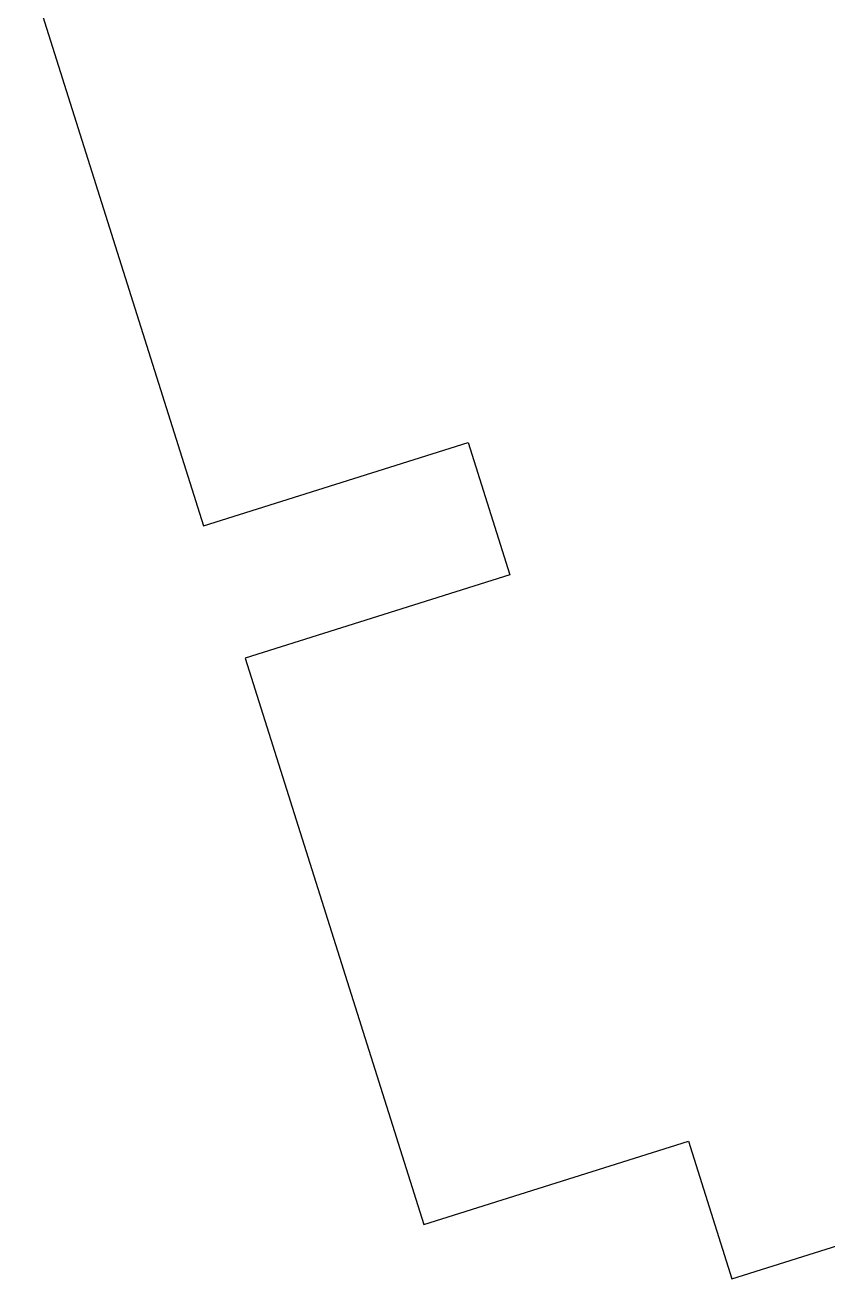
# Model space of a CAD drawing. Header units: inches. Extents: x -362 to 1240, y -1298 to 2007.
# Drawn here: x -6 to 411, y -958 to -308 of the extents above; entities that cross this region are included whole.
import ezdxf

# ---------------------------------------------------------------- set-up
doc = ezdxf.new("R2010")
doc.units = ezdxf.units.IN
doc.header["$LTSCALE"] = 10
doc.header["$MEASUREMENT"] = 0
doc.layers.add('A-ROOF', color=2, linetype='CONTINUOUS')

msp = doc.modelspace()

# ---------------------------------------------------------------- linework, layer by layer
at = {"layer": 'A-ROOF'}
for p, q in [((-5.78, -273.6), (86.83, -567.35)), ((86.83, -567.35), (224.16, -524.05)), ((224.16, -524.05), (245.81, -592.72)), ((245.81, -592.72), (108.47, -636.01)), ((108.47, -636.01), (201.08, -929.76)), ((360.97, -957.99), (674.27, -859.22)), ((201.08, -929.76), (338.42, -886.46)), ((338.42, -886.46), (360.97, -957.99))]:
    msp.add_line(p, q, dxfattribs=at)

doc.saveas('drawing.dxf')
